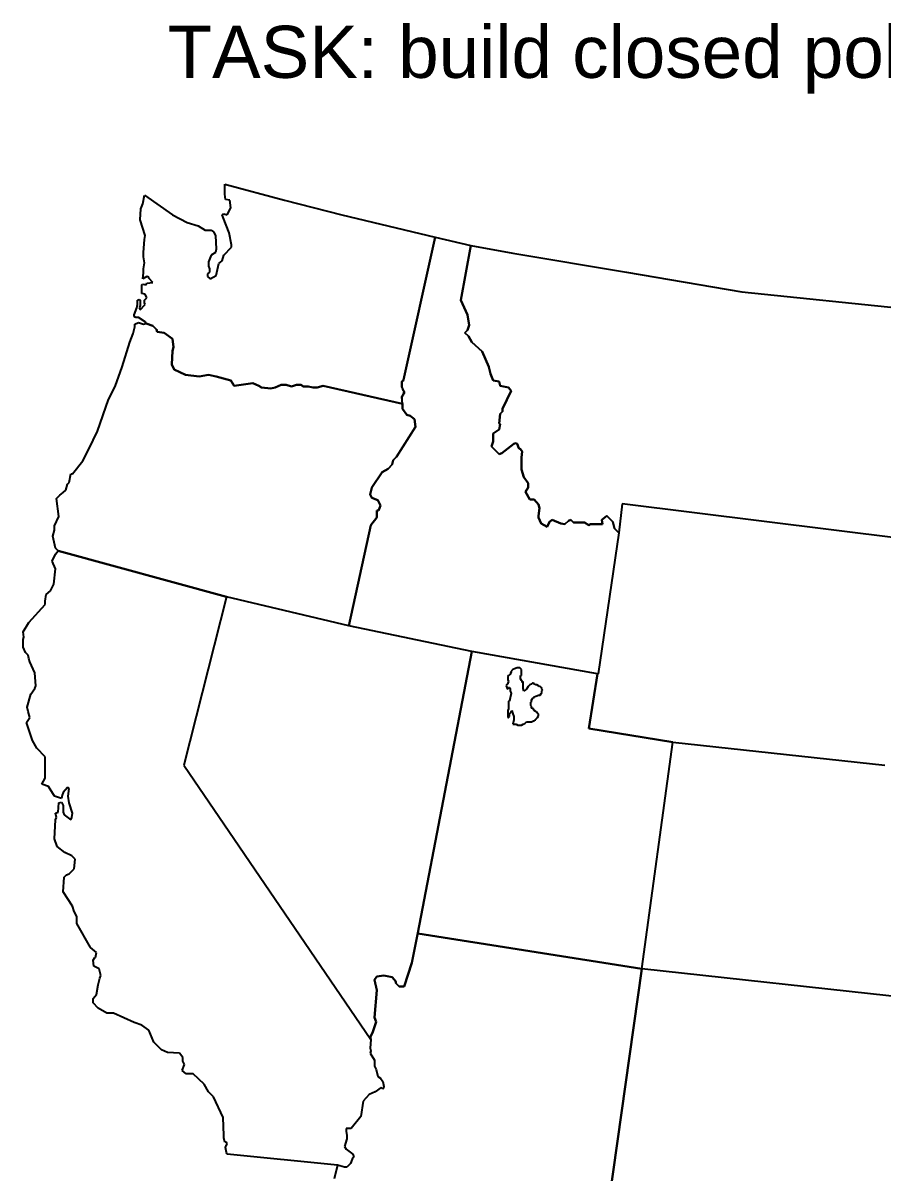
# Model space of a CAD drawing. Extents: x -21.6 to -5.8, y -9.1 to 2.6.
# Drawn here: x -21.65 to -15.87, y -5.14 to 2.58 of the extents above; entities that cross this region are included whole.
import ezdxf

# ---------------------------------------------------------------- set-up
doc = ezdxf.new("R2010")
doc.units = 0
doc.header["$MEASUREMENT"] = 0
doc.layers.get('0').update_dxf_attribs({"linetype": 'CONTINUOUS'})
doc.layers.add('BORDERS', color=18, linetype='CONTINUOUS')
doc.styles.get("Standard").update_dxf_attribs({"font": 'arial.ttf'})

msp = doc.modelspace()

# ---------------------------------------------------------------- linework, layer by layer
at = {"layer": 'BORDERS', "color": 7}
for p, q in [((-20.2916, 1.434), (-20.2916, 1.5029)), ((-20.2916, 1.5029), (-19.8897, 1.3938)), ((-20.8428, 1.3708), (-20.8313, 1.4282)), ((-20.8313, 1.4282), (-20.6419, 1.2962)), ((-20.2859, 1.3995), (-20.2916, 1.434)), ((-20.2572, 1.3938), (-20.2859, 1.3995)), ((-20.2514, 1.3421), (-20.2572, 1.3938)), ((-19.8897, 1.3938), (-19.5051, 1.2962)), ((-20.86, 1.2617), (-20.8543, 1.3364)), ((-20.8543, 1.3364), (-20.8428, 1.3708)), ((-20.2744, 1.2962), (-20.2514, 1.3421)), ((-20.8256, 1.1584), (-20.86, 1.2617)), ((-20.6419, 1.2962), (-20.5443, 1.2445)), ((-20.5443, 1.2445), (-20.4696, 1.2215)), ((-20.3089, 1.2962), (-20.2974, 1.3019)), ((-20.3031, 1.279), (-20.3089, 1.2962)), ((-20.2629, 1.1756), (-20.3031, 1.279)), ((-20.2974, 1.3019), (-20.2744, 1.2962)), ((-19.5051, 1.2962), (-18.8792, 1.1469)), ((-20.4696, 1.2215), (-20.4237, 1.1928)), ((-20.4237, 1.1928), (-20.3835, 1.1928)), ((-20.3835, 1.1928), (-20.3663, 1.1814)), ((-20.3663, 1.1814), (-20.3548, 1.1584)), ((-20.2457, 1.0952), (-20.2629, 1.1756)), ((-20.8371, 1.0436), (-20.8313, 1.1297)), ((-20.8313, 1.1297), (-20.8256, 1.1584)), ((-20.3548, 1.1584), (-20.349, 1.0665)), ((-20.2457, 1.078), (-20.2457, 1.0952)), ((-18.8792, 1.1469), (-19.0917, 0.1881)), ((-19.0917, 0.1881), (-18.8792, 1.1469)), ((-18.8792, 1.1469), (-18.6381, 1.0895)), ((-18.6381, 1.0895), (-18.707, 0.722)), ((-18.707, 0.722), (-18.6381, 1.0895)), ((-18.6381, 1.0895), (-18.3568, 1.0378)), ((-20.8371, 1.0149), (-20.8371, 1.0436)), ((-20.8313, 0.9747), (-20.8371, 1.0149)), ((-20.3835, 1.0263), (-20.4007, 0.9804)), ((-20.3548, 1.0436), (-20.3835, 1.0263)), ((-20.349, 1.0665), (-20.3548, 1.0436)), ((-20.3089, 0.9861), (-20.2974, 1.0263)), ((-20.2974, 1.0263), (-20.2457, 1.078)), ((-18.3568, 1.0378), (-17.5932, 0.9115)), ((-20.8371, 0.9345), (-20.8313, 0.9747)), ((-20.8371, 0.9058), (-20.8371, 0.9345)), ((-20.4007, 0.9804), (-20.4007, 0.9517)), ((-20.4007, 0.9517), (-20.395, 0.9345)), ((-20.395, 0.9345), (-20.395, 0.9115)), ((-20.349, 0.8885), (-20.3318, 0.9689)), ((-20.3318, 0.9689), (-20.3089, 0.9861)), ((-20.8428, 0.8656), (-20.8371, 0.9058)), ((-20.8141, 0.8828), (-20.8428, 0.8656)), ((-20.8026, 0.8771), (-20.8141, 0.8828)), ((-20.8026, 0.8713), (-20.8026, 0.8771)), ((-20.7739, 0.8426), (-20.8026, 0.8713)), ((-20.395, 0.9115), (-20.4065, 0.9)), ((-20.4065, 0.9), (-20.4065, 0.8828)), ((-20.4065, 0.8828), (-20.3892, 0.8656)), ((-20.3892, 0.8656), (-20.349, 0.8885)), ((-17.5932, 0.9115), (-16.8181, 0.7795)), ((-20.8485, 0.8254), (-20.8428, 0.8311)), ((-20.8485, 0.768), (-20.8485, 0.8254)), ((-20.8428, 0.8311), (-20.8198, 0.8254)), ((-20.8198, 0.8254), (-20.8141, 0.8369)), ((-20.8141, 0.8369), (-20.7739, 0.8426)), ((-16.8181, 0.7795), (-15.6009, 0.6531)), ((-20.8773, 0.722), (-20.8658, 0.7278)), ((-20.8773, 0.7106), (-20.8773, 0.722)), ((-20.8773, 0.6933), (-20.8773, 0.7106)), ((-20.8658, 0.7278), (-20.86, 0.722)), ((-20.86, 0.722), (-20.86, 0.6933)), ((-20.8256, 0.7622), (-20.8485, 0.768)), ((-20.8313, 0.722), (-20.8141, 0.7393)), ((-20.8313, 0.7048), (-20.8313, 0.722)), ((-20.8256, 0.6933), (-20.8313, 0.7048)), ((-20.8141, 0.7393), (-20.8256, 0.7622)), ((-18.707, 0.722), (-18.6611, 0.6244)), ((-18.6611, 0.6244), (-18.707, 0.722)), ((-20.9002, 0.6244), (-20.883, 0.6704)), ((-20.9002, 0.613), (-20.9002, 0.6244)), ((-20.883, 0.6704), (-20.8773, 0.6933)), ((-20.86, 0.6819), (-20.8658, 0.6704)), ((-20.8658, 0.6704), (-20.86, 0.6589)), ((-20.86, 0.6933), (-20.86, 0.6819)), ((-20.86, 0.6589), (-20.8256, 0.6933)), ((-18.6611, 0.6244), (-18.6496, 0.5555)), ((-18.6496, 0.5555), (-18.6611, 0.6244)), ((-20.906, 0.4981), (-20.8945, 0.5441)), ((-20.8887, 0.6072), (-20.9002, 0.613)), ((-20.8945, 0.5613), (-20.8715, 0.5728)), ((-20.8945, 0.5441), (-20.8945, 0.5613)), ((-20.8715, 0.6072), (-20.8887, 0.6072)), ((-20.8256, 0.5785), (-20.8715, 0.6072)), ((-20.8715, 0.5728), (-20.8371, 0.5613)), ((-20.8371, 0.5613), (-20.8198, 0.567)), ((-20.8198, 0.567), (-20.8256, 0.5785)), ((-20.7739, 0.5498), (-20.8198, 0.567)), ((-20.8198, 0.567), (-20.7739, 0.5498)), ((-20.7509, 0.5268), (-20.7739, 0.5498)), ((-20.7739, 0.5498), (-20.7509, 0.5268)), ((-18.6496, 0.5555), (-18.6611, 0.5211)), ((-18.6611, 0.5211), (-18.6496, 0.5555)), ((-20.9289, 0.4407), (-20.906, 0.4981)), ((-20.7452, 0.5096), (-20.7509, 0.5268)), ((-20.7509, 0.5268), (-20.7452, 0.5096)), ((-20.6993, 0.5039), (-20.7452, 0.5096)), ((-20.7452, 0.5096), (-20.6993, 0.5039)), ((-20.6419, 0.4637), (-20.6993, 0.5039)), ((-20.6993, 0.5039), (-20.6419, 0.4637)), ((-20.6361, 0.4063), (-20.6419, 0.4637)), ((-20.6419, 0.4637), (-20.6361, 0.4063)), ((-18.6611, 0.5211), (-18.6783, 0.5039)), ((-18.6783, 0.5039), (-18.6611, 0.5211)), ((-18.6783, 0.5039), (-18.6553, 0.4809)), ((-18.6553, 0.4809), (-18.6783, 0.5039)), ((-18.6553, 0.4809), (-18.6324, 0.4407)), ((-18.6324, 0.4407), (-18.6553, 0.4809)), ((-20.9806, 0.2742), (-20.9289, 0.4407)), ((-20.6419, 0.3833), (-20.6361, 0.4063)), ((-20.6361, 0.4063), (-20.6419, 0.3833)), ((-18.6324, 0.4407), (-18.5635, 0.3776)), ((-18.5635, 0.3776), (-18.6324, 0.4407)), ((-20.6476, 0.2914), (-20.6419, 0.3833)), ((-20.6419, 0.3833), (-20.6476, 0.2914)), ((-18.5635, 0.3776), (-18.5175, 0.2742)), ((-18.5175, 0.2742), (-18.5635, 0.3776)), ((-21.0265, 0.1422), (-20.9806, 0.2742)), ((-20.6304, 0.257), (-20.6476, 0.2914)), ((-20.6476, 0.2914), (-20.6304, 0.257)), ((-20.5557, 0.2225), (-20.6304, 0.257)), ((-20.6304, 0.257), (-20.5557, 0.2225)), ((-18.5175, 0.2742), (-18.5061, 0.2283)), ((-18.5061, 0.2283), (-18.5175, 0.2742)), ((-20.4639, 0.2111), (-20.5557, 0.2225)), ((-20.5557, 0.2225), (-20.4639, 0.2111)), ((-20.4007, 0.2225), (-20.4639, 0.2111)), ((-20.4639, 0.2111), (-20.4007, 0.2225)), ((-20.349, 0.2111), (-20.4007, 0.2225)), ((-20.4007, 0.2225), (-20.349, 0.2111)), ((-20.2514, 0.1824), (-20.349, 0.2111)), ((-20.349, 0.2111), (-20.2514, 0.1824)), ((-20.2285, 0.1479), (-20.2514, 0.1824)), ((-20.2514, 0.1824), (-20.2285, 0.1479)), ((-20.1022, 0.1651), (-20.2285, 0.1479)), ((-20.2285, 0.1479), (-20.1022, 0.1651)), ((-20.062, 0.1479), (-20.1022, 0.1651)), ((-20.1022, 0.1651), (-20.062, 0.1479)), ((-19.1032, 0.1766), (-19.0917, 0.1881)), ((-19.0917, 0.1824), (-19.1032, 0.1766)), ((-19.1032, 0.1766), (-19.1032, 0.1594)), ((-19.1032, 0.1422), (-19.1032, 0.1766)), ((-19.1032, 0.1594), (-19.1032, 0.1422)), ((-19.0917, 0.1881), (-19.0917, 0.1824)), ((-18.5061, 0.2283), (-18.4888, 0.1824)), ((-18.4888, 0.1824), (-18.5061, 0.2283)), ((-18.4888, 0.1824), (-18.4486, 0.1766)), ((-18.4486, 0.1766), (-18.4888, 0.1824)), ((-18.4486, 0.1766), (-18.4429, 0.1479)), ((-18.4429, 0.1479), (-18.4486, 0.1766)), ((-21.0725, 0.056), (-21.0265, 0.1422)), ((-20.0447, 0.1364), (-20.062, 0.1479)), ((-20.062, 0.1479), (-20.0447, 0.1364)), ((-19.9816, 0.1307), (-20.0447, 0.1364)), ((-20.0447, 0.1364), (-19.9816, 0.1307)), ((-19.9529, 0.1364), (-19.9816, 0.1307)), ((-19.9816, 0.1307), (-19.9529, 0.1364)), ((-19.9127, 0.1536), (-19.9529, 0.1364)), ((-19.9529, 0.1364), (-19.9127, 0.1536)), ((-19.8782, 0.1536), (-19.9127, 0.1536)), ((-19.9127, 0.1536), (-19.8782, 0.1536)), ((-19.8438, 0.1422), (-19.8782, 0.1536)), ((-19.8782, 0.1536), (-19.8438, 0.1422)), ((-19.8094, 0.1536), (-19.8438, 0.1422)), ((-19.8438, 0.1422), (-19.8094, 0.1536)), ((-19.7806, 0.1536), (-19.8094, 0.1536)), ((-19.8094, 0.1536), (-19.7806, 0.1536)), ((-19.7634, 0.1422), (-19.7806, 0.1536)), ((-19.7806, 0.1536), (-19.7634, 0.1422)), ((-19.729, 0.1422), (-19.7634, 0.1422)), ((-19.7634, 0.1422), (-19.729, 0.1422)), ((-19.7003, 0.1364), (-19.729, 0.1422)), ((-19.729, 0.1422), (-19.7003, 0.1364)), ((-19.6716, 0.1364), (-19.7003, 0.1364)), ((-19.7003, 0.1364), (-19.6716, 0.1364)), ((-19.6314, 0.1479), (-19.6716, 0.1364)), ((-19.6716, 0.1364), (-19.6314, 0.1479)), ((-19.0974, 0.0273), (-19.6314, 0.1479)), ((-19.6314, 0.1479), (-19.0974, 0.0273)), ((-19.1032, 0.1422), (-19.0974, 0.1249)), ((-19.0859, 0.1077), (-19.1032, 0.1422)), ((-19.0917, 0.0905), (-19.1032, 0.0733)), ((-19.1032, 0.0733), (-19.0917, 0.0905)), ((-19.0974, 0.1249), (-19.0859, 0.1077)), ((-19.0917, 0.0905), (-19.0859, 0.1077)), ((-19.0859, 0.0962), (-19.0917, 0.0905)), ((-19.0859, 0.1077), (-19.0859, 0.0962)), ((-18.4429, 0.1479), (-18.3855, 0.1364)), ((-18.3855, 0.1364), (-18.4429, 0.1479)), ((-18.3683, 0.1135), (-18.4257, -0.0071)), ((-18.4257, -0.0071), (-18.3683, 0.1135)), ((-18.3855, 0.1364), (-18.3683, 0.1135)), ((-18.3683, 0.1135), (-18.3855, 0.1364)), ((-21.1471, -0.1564), (-21.0725, 0.056)), ((-19.1032, 0.0733), (-19.1032, 0.0446)), ((-19.0974, 0.0273), (-19.1032, 0.0733)), ((-19.1032, 0.0446), (-19.0974, 0.0273)), ((-19.0974, 0.0273), (-19.0974, -0.0071)), ((-19.0974, -0.0071), (-19.0974, 0.0273)), ((-19.0974, -0.0071), (-19.0687, -0.0473)), ((-19.0687, -0.0473), (-19.0974, -0.0071)), ((-19.0687, -0.0473), (-19.0457, -0.053)), ((-19.0457, -0.053), (-19.0687, -0.0473)), ((-19.0457, -0.053), (-19.017, -0.076)), ((-19.017, -0.076), (-19.0457, -0.053)), ((-19.017, -0.076), (-19.0113, -0.1277)), ((-19.0113, -0.1277), (-19.017, -0.076)), ((-18.4429, -0.0416), (-18.4486, -0.1047)), ((-18.4486, -0.1047), (-18.4429, -0.0416)), ((-18.4257, -0.0243), (-18.4429, -0.0416)), ((-18.4429, -0.0416), (-18.4257, -0.0243)), ((-18.4257, -0.0071), (-18.4257, -0.0243)), ((-18.4257, -0.0243), (-18.4257, -0.0071)), ((-19.0113, -0.1277), (-19.1376, -0.3286)), ((-19.1376, -0.3286), (-19.0113, -0.1277)), ((-18.4486, -0.1449), (-18.4888, -0.1736)), ((-18.4888, -0.1736), (-18.4486, -0.1449)), ((-18.4486, -0.1047), (-18.4429, -0.1105)), ((-18.4429, -0.1105), (-18.4486, -0.1047)), ((-18.4429, -0.1105), (-18.4486, -0.1449)), ((-18.4486, -0.1449), (-18.4429, -0.1105)), ((-21.2045, -0.277), (-21.1471, -0.1564)), ((-18.4888, -0.2253), (-18.5003, -0.2597)), ((-18.5003, -0.2597), (-18.4888, -0.2253)), ((-18.4888, -0.1736), (-18.4888, -0.2081)), ((-18.4888, -0.2081), (-18.4888, -0.1736)), ((-18.4888, -0.2081), (-18.4888, -0.2253)), ((-18.4888, -0.2253), (-18.4888, -0.2081)), ((-21.2447, -0.3573), (-21.2045, -0.277)), ((-18.5003, -0.2597), (-18.4486, -0.3114)), ((-18.4486, -0.3114), (-18.5003, -0.2597)), ((-18.4486, -0.3114), (-18.4314, -0.3057)), ((-18.4314, -0.3057), (-18.4486, -0.3114)), ((-18.4314, -0.3057), (-18.351, -0.2425)), ((-18.351, -0.2425), (-18.4314, -0.3057)), ((-18.351, -0.2425), (-18.3396, -0.2368)), ((-18.3396, -0.2368), (-18.351, -0.2425)), ((-18.3396, -0.2368), (-18.3281, -0.2425)), ((-18.3281, -0.2425), (-18.3396, -0.2368)), ((-18.3281, -0.2425), (-18.3166, -0.2712)), ((-18.3166, -0.2712), (-18.3281, -0.2425)), ((-18.3166, -0.2712), (-18.3051, -0.277)), ((-18.3051, -0.277), (-18.3166, -0.2712)), ((-18.3051, -0.277), (-18.2936, -0.2942)), ((-18.2936, -0.2942), (-18.3051, -0.277)), ((-18.2936, -0.2942), (-18.2994, -0.3344)), ((-18.2994, -0.3344), (-18.2936, -0.2942)), ((-21.3136, -0.4435), (-21.2447, -0.3573)), ((-19.1663, -0.3803), (-19.195, -0.409)), ((-19.195, -0.409), (-19.1663, -0.3803)), ((-19.1606, -0.3516), (-19.1663, -0.3803)), ((-19.1663, -0.3803), (-19.1606, -0.3516)), ((-19.1376, -0.3286), (-19.1606, -0.3516)), ((-19.1606, -0.3516), (-19.1376, -0.3286)), ((-18.2994, -0.3344), (-18.2994, -0.4148)), ((-18.2994, -0.4148), (-18.2994, -0.3344)), ((-21.3366, -0.5009), (-21.3251, -0.4435)), ((-21.3251, -0.4435), (-21.3136, -0.4435)), ((-19.2352, -0.432), (-19.3041, -0.5353)), ((-19.3041, -0.5353), (-19.2352, -0.432)), ((-19.195, -0.409), (-19.2352, -0.432)), ((-19.2352, -0.432), (-19.195, -0.409)), ((-18.2994, -0.4148), (-18.2821, -0.4664)), ((-18.2821, -0.4664), (-18.2994, -0.4148)), ((-21.3595, -0.5525), (-21.348, -0.5124)), ((-21.348, -0.5124), (-21.3366, -0.5009)), ((-19.3041, -0.5353), (-19.3156, -0.5813)), ((-19.3156, -0.5813), (-19.3041, -0.5353)), ((-18.2821, -0.4664), (-18.2534, -0.5066)), ((-18.2534, -0.5066), (-18.2821, -0.4664)), ((-18.2534, -0.5353), (-18.2707, -0.564)), ((-18.2707, -0.564), (-18.2534, -0.5353)), ((-18.2534, -0.5066), (-18.2534, -0.5353)), ((-18.2534, -0.5353), (-18.2534, -0.5066)), ((-21.4227, -0.61), (-21.3997, -0.587)), ((-21.4055, -0.7305), (-21.4227, -0.61)), ((-21.3997, -0.587), (-21.3768, -0.5698)), ((-21.3768, -0.5698), (-21.3595, -0.5525)), ((-19.3156, -0.5813), (-19.3041, -0.6042)), ((-19.3041, -0.6042), (-19.3156, -0.5813)), ((-19.3041, -0.6042), (-19.2639, -0.6214)), ((-19.2639, -0.6214), (-19.3041, -0.6042)), ((-18.2707, -0.564), (-18.2419, -0.6157)), ((-18.2419, -0.6157), (-18.2707, -0.564)), ((-18.2419, -0.6157), (-18.2132, -0.6157)), ((-18.2132, -0.6157), (-18.2419, -0.6157)), ((-18.2132, -0.6157), (-18.1845, -0.6501)), ((-18.1845, -0.6501), (-18.2132, -0.6157)), ((-19.2582, -0.6903), (-19.2697, -0.6903)), ((-19.2697, -0.6903), (-19.2697, -0.7363)), ((-19.2697, -0.7363), (-19.2697, -0.6903)), ((-19.2697, -0.6903), (-19.2582, -0.6903)), ((-19.2639, -0.6214), (-19.2467, -0.6559)), ((-19.2467, -0.6559), (-19.2639, -0.6214)), ((-19.2524, -0.6731), (-19.2582, -0.6903)), ((-19.2582, -0.6903), (-19.2524, -0.6731)), ((-19.2467, -0.6559), (-19.2524, -0.6731)), ((-19.2524, -0.6731), (-19.2467, -0.6559)), ((-18.1845, -0.6501), (-18.1788, -0.6731)), ((-18.1788, -0.6731), (-18.1845, -0.6501)), ((-18.1788, -0.6731), (-18.1845, -0.7248)), ((-18.1845, -0.7248), (-18.1788, -0.6731)), ((-17.6219, -0.6444), (-17.6448, -0.8396)), ((-17.6219, -0.6444), (-17.6448, -0.8396)), ((-15.733, -0.8798), (-17.6219, -0.6444)), ((-15.733, -0.8798), (-17.6219, -0.6444)), ((-21.4342, -0.7937), (-21.4055, -0.7305)), ((-19.2697, -0.7363), (-19.3099, -0.7879)), ((-19.3099, -0.7879), (-19.2697, -0.7363)), ((-18.1845, -0.7248), (-18.1845, -0.7363)), ((-18.1845, -0.7363), (-18.1845, -0.7248)), ((-18.1845, -0.7363), (-18.1673, -0.7765)), ((-18.1673, -0.7765), (-18.1845, -0.7363)), ((-18.1271, -0.7994), (-18.1099, -0.765)), ((-18.1099, -0.765), (-18.1271, -0.7994)), ((-18.1099, -0.765), (-18.0927, -0.7535)), ((-18.0927, -0.7535), (-18.1099, -0.765)), ((-18.0927, -0.7535), (-18.0353, -0.7765)), ((-18.0353, -0.7765), (-18.0927, -0.7535)), ((-18.0066, -0.7822), (-17.9836, -0.7592)), ((-17.9836, -0.7592), (-18.0066, -0.7822)), ((-17.9836, -0.7592), (-17.9664, -0.7535)), ((-17.9664, -0.7535), (-17.9836, -0.7592)), ((-17.9664, -0.7535), (-17.9491, -0.7707)), ((-17.9491, -0.7707), (-17.9664, -0.7535)), ((-17.9491, -0.7707), (-17.8745, -0.7707)), ((-17.8745, -0.7707), (-17.9491, -0.7707)), ((-17.8745, -0.7707), (-17.8458, -0.7879)), ((-17.8458, -0.7879), (-17.8745, -0.7707)), ((-17.7597, -0.7535), (-17.7252, -0.7248)), ((-17.7252, -0.7248), (-17.7597, -0.7535)), ((-17.7539, -0.7822), (-17.7597, -0.7535)), ((-17.7597, -0.7535), (-17.7539, -0.7822)), ((-17.7252, -0.7248), (-17.685, -0.765)), ((-17.685, -0.765), (-17.7252, -0.7248)), ((-17.685, -0.765), (-17.6736, -0.8109)), ((-17.6736, -0.8109), (-17.685, -0.765)), ((-21.4457, -0.8626), (-21.4342, -0.8224)), ((-21.4342, -0.8224), (-21.4342, -0.7937)), ((-19.3099, -0.7879), (-19.4591, -1.4654)), ((-19.4591, -1.4654), (-19.3099, -0.7879)), ((-18.1673, -0.7765), (-18.1271, -0.7994)), ((-18.1271, -0.7994), (-18.1673, -0.7765)), ((-18.0353, -0.7765), (-18.0066, -0.7822)), ((-18.0066, -0.7822), (-18.0353, -0.7765)), ((-17.8458, -0.7879), (-17.8343, -0.7822)), ((-17.8343, -0.7822), (-17.8458, -0.7879)), ((-17.8343, -0.7822), (-17.7539, -0.7822)), ((-17.7539, -0.7822), (-17.8343, -0.7822)), ((-17.6448, -0.8396), (-17.7826, -1.7869)), ((-17.6448, -0.8396), (-17.7826, -1.7869)), ((-17.6736, -0.8109), (-17.6448, -0.8396)), ((-17.6448, -0.8396), (-17.6736, -0.8109)), ((-21.4284, -0.943), (-21.4457, -0.8626)), ((-21.4514, -1.0291), (-21.4284, -0.9832)), ((-21.4112, -0.9602), (-21.4284, -0.943)), ((-21.4284, -0.9832), (-21.4112, -0.9602)), ((-20.2801, -1.2702), (-21.4112, -0.9602)), ((-21.4112, -0.9602), (-20.2801, -1.2702)), ((-21.4284, -1.0808), (-21.4514, -1.0291)), ((-21.4399, -1.1841), (-21.4284, -1.0808)), ((-21.4916, -1.253), (-21.4629, -1.23)), ((-21.4629, -1.23), (-21.4399, -1.1841)), ((-21.4973, -1.2989), (-21.4916, -1.253)), ((-21.4973, -1.3219), (-21.4973, -1.2989)), ((-20.2801, -1.2702), (-20.5672, -2.4013)), ((-20.2801, -1.2702), (-20.5672, -2.4013)), ((-19.4591, -1.4654), (-20.2801, -1.2702)), ((-19.4591, -1.4654), (-20.2801, -1.2702)), ((-21.6064, -1.4425), (-21.4973, -1.3219)), ((-21.6466, -1.5056), (-21.6064, -1.4425)), ((-18.6324, -1.6377), (-19.4591, -1.4654)), ((-18.6324, -1.6377), (-19.4591, -1.4654)), ((-21.6409, -1.5401), (-21.6466, -1.5056)), ((-21.6466, -1.5573), (-21.6409, -1.5401)), ((-21.6466, -1.609), (-21.6466, -1.5573)), ((-21.6294, -1.6434), (-21.6466, -1.609)), ((-21.6122, -1.6606), (-21.6294, -1.6434)), ((-21.6064, -1.6836), (-21.6122, -1.6606)), ((-21.6007, -1.7066), (-21.6064, -1.6836)), ((-18.9941, -3.5266), (-18.6324, -1.6377)), ((-18.6324, -1.6377), (-18.9941, -3.5266)), ((-17.7884, -1.7869), (-18.6324, -1.6377)), ((-17.7884, -1.7869), (-18.6324, -1.6377)), ((-21.5662, -1.7812), (-21.6007, -1.7066)), ((-18.3683, -1.7755), (-18.374, -1.7869)), ((-18.3625, -1.764), (-18.3683, -1.7697)), ((-18.3683, -1.7697), (-18.3683, -1.7755)), ((-18.3568, -1.7582), (-18.3625, -1.764)), ((-18.3453, -1.7525), (-18.3568, -1.7582)), ((-18.3281, -1.7468), (-18.3453, -1.7525)), ((-18.3108, -1.7468), (-18.3281, -1.7468)), ((-18.2994, -1.7582), (-18.3108, -1.7468)), ((-18.2994, -1.764), (-18.2994, -1.7582)), ((-18.2994, -1.7755), (-18.2994, -1.764)), ((-18.2994, -1.7869), (-18.2994, -1.7755)), ((-21.5605, -1.8673), (-21.5662, -1.7812)), ((-18.3855, -1.7984), (-18.3912, -1.8042)), ((-18.3912, -1.8042), (-18.3912, -1.8157)), ((-18.3912, -1.8157), (-18.3912, -1.8271)), ((-18.3912, -1.8271), (-18.3855, -1.8386)), ((-18.3855, -1.8386), (-18.3912, -1.8501)), ((-18.3912, -1.8501), (-18.3912, -1.8558)), ((-18.3797, -1.7927), (-18.3855, -1.7984)), ((-18.374, -1.7927), (-18.3797, -1.7927)), ((-18.374, -1.7869), (-18.374, -1.7927)), ((-18.3051, -1.8042), (-18.3051, -1.7984)), ((-18.3051, -1.7984), (-18.2994, -1.7984)), ((-18.3051, -1.8099), (-18.3051, -1.8042)), ((-18.3051, -1.8214), (-18.3051, -1.8099)), ((-18.2994, -1.8329), (-18.3051, -1.8214)), ((-18.2994, -1.7984), (-18.2994, -1.7869)), ((-18.2936, -1.8386), (-18.2994, -1.8329)), ((-18.2879, -1.8386), (-18.2936, -1.8444)), ((-18.2936, -1.8444), (-18.2936, -1.8386)), ((-18.2879, -1.8444), (-18.2879, -1.8386)), ((-18.2879, -1.8558), (-18.2879, -1.8444)), ((-18.2247, -1.8501), (-18.2305, -1.8558)), ((-18.219, -1.8501), (-18.2247, -1.8501)), ((-18.2132, -1.8558), (-18.219, -1.8501)), ((-17.7884, -1.7869), (-17.8458, -2.1544)), ((-17.8458, -2.1544), (-17.7884, -1.7869)), ((-17.7826, -1.7869), (-17.7884, -1.7869)), ((-17.7826, -1.7869), (-17.7884, -1.7869)), ((-21.6179, -2.0109), (-21.5949, -1.9247)), ((-21.5949, -1.9247), (-21.5662, -1.8846)), ((-21.5662, -1.8846), (-21.5605, -1.8673)), ((-18.397, -1.8616), (-18.4027, -1.8673)), ((-18.4027, -1.8673), (-18.397, -1.8788)), ((-18.3912, -1.8558), (-18.397, -1.8558)), ((-18.397, -1.8558), (-18.397, -1.8616)), ((-18.397, -1.8788), (-18.397, -1.8846)), ((-18.397, -1.8846), (-18.3912, -1.8903)), ((-18.3912, -1.8903), (-18.3855, -1.8788)), ((-18.3855, -1.8788), (-18.3797, -1.8788)), ((-18.3797, -1.8788), (-18.374, -1.8846)), ((-18.374, -1.8846), (-18.374, -1.8903)), ((-18.374, -1.8903), (-18.374, -1.9018)), ((-18.374, -1.9018), (-18.3683, -1.919)), ((-18.3683, -1.919), (-18.374, -1.9477)), ((-18.2879, -1.8731), (-18.2879, -1.8558)), ((-18.2879, -1.8846), (-18.2879, -1.8731)), ((-18.2821, -1.9018), (-18.2879, -1.8846)), ((-18.2764, -1.9018), (-18.2821, -1.9018)), ((-18.2649, -1.8903), (-18.2764, -1.9018)), ((-18.2534, -1.8731), (-18.2649, -1.8903)), ((-18.2419, -1.8616), (-18.2534, -1.8731)), ((-18.2305, -1.8558), (-18.2419, -1.8616)), ((-18.2018, -1.8616), (-18.2132, -1.8558)), ((-18.196, -1.8616), (-18.2018, -1.8616)), ((-18.2018, -1.9362), (-18.1845, -1.9305)), ((-18.1845, -1.8673), (-18.196, -1.8616)), ((-18.1788, -1.8731), (-18.1845, -1.8673)), ((-18.1845, -1.9305), (-18.1731, -1.9305)), ((-18.1731, -1.8731), (-18.1788, -1.8731)), ((-18.1673, -1.8788), (-18.1731, -1.8731)), ((-18.1731, -1.9305), (-18.1673, -1.919)), ((-18.1616, -1.8846), (-18.1673, -1.8788)), ((-18.1673, -1.919), (-18.1616, -1.9133)), ((-18.1616, -1.8903), (-18.1616, -1.8846)), ((-18.1558, -1.896), (-18.1616, -1.8903)), ((-18.1616, -1.9018), (-18.1558, -1.896)), ((-18.1616, -1.9133), (-18.1616, -1.9018)), ((-18.3797, -1.9707), (-18.3855, -1.9707)), ((-18.3855, -1.9707), (-18.3855, -1.9764)), ((-18.3855, -1.9764), (-18.3855, -1.9879)), ((-18.3855, -1.9879), (-18.3855, -1.9994)), ((-18.3855, -1.9994), (-18.3855, -2.0109)), ((-18.374, -1.9477), (-18.3797, -1.9707)), ((-18.3797, -1.9649), (-18.374, -1.9592)), ((-18.374, -1.9592), (-18.3797, -1.9649)), ((-18.3797, -1.9707), (-18.3797, -1.9649)), ((-18.3797, -1.9649), (-18.3797, -1.9707)), ((-18.2362, -1.9879), (-18.2362, -1.9764)), ((-18.2362, -1.9764), (-18.2305, -1.9764)), ((-18.2362, -1.9994), (-18.2362, -1.9879)), ((-18.2305, -2.0051), (-18.2362, -1.9994)), ((-18.2305, -1.9649), (-18.2247, -1.9534)), ((-18.2305, -1.9764), (-18.2305, -1.9649)), ((-18.2305, -2.0166), (-18.2305, -2.0051)), ((-18.2247, -1.9534), (-18.219, -1.9477)), ((-18.219, -1.9477), (-18.2132, -1.942)), ((-18.2132, -1.942), (-18.2018, -1.9362)), ((-21.6236, -2.1142), (-21.6007, -2.0798)), ((-21.6122, -2.0396), (-21.6179, -2.0109)), ((-21.6007, -2.0798), (-21.6122, -2.0396)), ((-18.3855, -2.0223), (-18.3912, -2.0338)), ((-18.3912, -2.0338), (-18.3912, -2.0511)), ((-18.3912, -2.0511), (-18.3912, -2.0625)), ((-18.3912, -2.0625), (-18.3912, -2.0798)), ((-18.3912, -2.0798), (-18.3855, -2.0798)), ((-18.3855, -2.0109), (-18.3855, -2.0223)), ((-18.3855, -2.0798), (-18.3797, -2.074)), ((-18.3797, -2.0568), (-18.3797, -2.0511)), ((-18.3797, -2.0511), (-18.374, -2.0511)), ((-18.3797, -2.0625), (-18.3797, -2.0568)), ((-18.3797, -2.0683), (-18.3797, -2.0625)), ((-18.3797, -2.074), (-18.3797, -2.0683)), ((-18.374, -2.0511), (-18.3683, -2.0453)), ((-18.3683, -2.0396), (-18.3625, -2.0338)), ((-18.3683, -2.0453), (-18.3683, -2.0396)), ((-18.3625, -2.0338), (-18.3568, -2.0568)), ((-18.3568, -2.0568), (-18.351, -2.074)), ((-18.351, -2.074), (-18.351, -2.097)), ((-18.219, -2.0223), (-18.2305, -2.0166)), ((-18.2132, -2.0338), (-18.219, -2.0223)), ((-18.2018, -2.0396), (-18.2132, -2.0338)), ((-18.196, -2.0453), (-18.2018, -2.0396)), ((-18.2018, -2.0912), (-18.196, -2.0855)), ((-18.1903, -2.0511), (-18.196, -2.0453)), ((-18.196, -2.0855), (-18.1903, -2.0798)), ((-18.1845, -2.0568), (-18.1903, -2.0511)), ((-18.1903, -2.0798), (-18.1845, -2.0683)), ((-18.1845, -2.0683), (-18.1845, -2.0568)), ((-21.5834, -2.2348), (-21.6236, -2.1142)), ((-18.351, -2.097), (-18.3568, -2.1257)), ((-18.3568, -2.1257), (-18.351, -2.1257)), ((-18.351, -2.1257), (-18.3396, -2.1257)), ((-18.3396, -2.1257), (-18.3338, -2.1257)), ((-18.3338, -2.1257), (-18.3223, -2.1314)), ((-18.3223, -2.1314), (-18.3108, -2.1314)), ((-18.3108, -2.1314), (-18.2994, -2.1314)), ((-18.2994, -2.1314), (-18.2879, -2.1257)), ((-18.2879, -2.1257), (-18.2764, -2.1199)), ((-18.2764, -2.1199), (-18.2649, -2.1085)), ((-18.2649, -2.1085), (-18.2477, -2.1085)), ((-18.2477, -2.1085), (-18.2305, -2.1085)), ((-18.2305, -2.1085), (-18.219, -2.1027)), ((-18.219, -2.1027), (-18.2132, -2.1027)), ((-18.2132, -2.1027), (-18.2075, -2.097)), ((-18.2075, -2.097), (-18.2018, -2.097)), ((-18.2018, -2.097), (-18.2018, -2.0912)), ((-17.8458, -2.1544), (-17.2831, -2.2463)), ((-17.2831, -2.2463), (-17.8458, -2.1544)), ((-21.5547, -2.2864), (-21.5834, -2.2348)), ((-21.4973, -2.3439), (-21.5547, -2.2864)), ((-17.4898, -3.7677), (-17.2831, -2.2463)), ((-17.4898, -3.7677), (-17.2831, -2.2463)), ((-17.2831, -2.2463), (-15.8593, -2.4013)), ((-17.2831, -2.2463), (-15.8593, -2.4013)), ((-21.4973, -2.4874), (-21.4973, -2.3439)), ((-20.5672, -2.4013), (-19.3099, -4.2443)), ((-20.5672, -2.4013), (-19.3099, -4.2443)), ((-21.5203, -2.5276), (-21.4973, -2.4874)), ((-21.4744, -2.5448), (-21.5203, -2.5276)), ((-21.4342, -2.608), (-21.4744, -2.5448)), ((-21.3882, -2.6252), (-21.4342, -2.608)), ((-21.3825, -2.6022), (-21.3882, -2.6252)), ((-21.3768, -2.585), (-21.3825, -2.6022)), ((-21.348, -2.5506), (-21.3768, -2.585)), ((-21.3366, -2.5563), (-21.348, -2.5506)), ((-21.3423, -2.608), (-21.3366, -2.5563)), ((-21.3366, -2.6539), (-21.3423, -2.608)), ((-21.4112, -2.7171), (-21.4055, -2.6539)), ((-21.4055, -2.6539), (-21.3882, -2.6482)), ((-21.3882, -2.6482), (-21.3768, -2.6711)), ((-21.3768, -2.6711), (-21.3768, -2.7171)), ((-21.3136, -2.7228), (-21.3366, -2.6539)), ((-21.4342, -2.895), (-21.4284, -2.7687)), ((-21.4284, -2.7228), (-21.4112, -2.7171)), ((-21.4227, -2.7515), (-21.4284, -2.7228)), ((-21.4284, -2.7687), (-21.4227, -2.7515)), ((-21.3768, -2.7171), (-21.371, -2.7343)), ((-21.371, -2.7343), (-21.3251, -2.7687)), ((-21.3251, -2.7687), (-21.3193, -2.7515)), ((-21.3193, -2.7515), (-21.3136, -2.7228)), ((-21.4169, -2.9467), (-21.4342, -2.895)), ((-21.3653, -2.9869), (-21.4169, -2.9467)), ((-21.3193, -3.0099), (-21.3653, -2.9869)), ((-21.2964, -3.0328), (-21.3193, -3.0099)), ((-21.3021, -3.096), (-21.2964, -3.0328)), ((-21.3768, -3.251), (-21.371, -3.1534)), ((-21.371, -3.1534), (-21.3538, -3.1362)), ((-21.3538, -3.1362), (-21.3366, -3.1304)), ((-21.3366, -3.1304), (-21.3021, -3.096)), ((-21.3136, -3.3486), (-21.3768, -3.251)), ((-21.3021, -3.3831), (-21.3136, -3.3486)), ((-21.2849, -3.4175), (-21.3021, -3.3831)), ((-21.2849, -3.4634), (-21.2849, -3.4175)), ((-21.193, -3.6242), (-21.2849, -3.4634)), ((-19.0343, -3.7275), (-18.9941, -3.5266)), ((-18.9941, -3.5266), (-19.0343, -3.7275)), ((-18.9941, -3.5323), (-18.9941, -3.5266)), ((-18.9941, -3.5266), (-18.9941, -3.5323)), ((-17.4898, -3.7677), (-18.9941, -3.5323)), ((-18.9941, -3.5323), (-17.4898, -3.7677)), ((-21.1528, -3.6586), (-21.193, -3.6242)), ((-21.1758, -3.7103), (-21.1643, -3.6931)), ((-21.1643, -3.6931), (-21.1586, -3.6931)), ((-21.1586, -3.6931), (-21.1528, -3.6586)), ((-21.1701, -3.7505), (-21.1758, -3.7103)), ((-21.1356, -3.7677), (-21.1701, -3.7505)), ((-21.1241, -3.8137), (-21.1356, -3.7677)), ((-19.0859, -3.8883), (-19.0343, -3.7275)), ((-19.0343, -3.7275), (-19.0859, -3.8883)), ((-17.7941, -5.9265), (-17.4898, -3.7677)), ((-17.4898, -3.7677), (-17.7941, -5.9265)), ((-15.6698, -3.9687), (-17.4898, -3.7677)), ((-15.6698, -3.9687), (-17.4898, -3.7677)), ((-21.1414, -3.8768), (-21.1299, -3.8309)), ((-21.1299, -3.8309), (-21.1241, -3.8137)), ((-19.2869, -3.8424), (-19.2697, -3.8194)), ((-19.2697, -3.8194), (-19.2869, -3.8424)), ((-19.2697, -3.9113), (-19.2869, -3.8424)), ((-19.2869, -3.8424), (-19.2697, -3.9113)), ((-19.2697, -3.8194), (-19.2237, -3.8137)), ((-19.2237, -3.8137), (-19.2697, -3.8194)), ((-19.2237, -3.8137), (-19.1663, -3.8251)), ((-19.1663, -3.8251), (-19.2237, -3.8137)), ((-19.1663, -3.8251), (-19.1433, -3.8539)), ((-19.1433, -3.8539), (-19.1663, -3.8251)), ((-19.1433, -3.8539), (-19.1433, -3.8653)), ((-19.1433, -3.8653), (-19.1433, -3.8539)), ((-21.1528, -3.94), (-21.1414, -3.8768)), ((-19.2869, -4.095), (-19.2697, -3.9113)), ((-19.2697, -3.9113), (-19.2869, -4.095)), ((-19.1433, -3.8653), (-19.1204, -3.8883)), ((-19.1204, -3.8883), (-19.1433, -3.8653)), ((-19.1204, -3.8883), (-19.0859, -3.8883)), ((-19.0859, -3.8883), (-19.1204, -3.8883)), ((-21.1758, -3.9687), (-21.1528, -3.94)), ((-21.1758, -3.9974), (-21.1758, -3.9687)), ((-21.1414, -4.0318), (-21.1758, -3.9974)), ((-21.0839, -4.0663), (-21.1414, -4.0318)), ((-21.038, -4.0663), (-21.0839, -4.0663)), ((-20.9002, -4.1294), (-21.038, -4.0663)), ((-20.8485, -4.1467), (-20.9002, -4.1294)), ((-20.8026, -4.1811), (-20.8485, -4.1467)), ((-19.2984, -4.1983), (-19.2754, -4.1237)), ((-19.2754, -4.1237), (-19.2984, -4.1983)), ((-19.2754, -4.1237), (-19.2869, -4.095)), ((-19.2869, -4.095), (-19.2754, -4.1237)), ((-20.7682, -4.2615), (-20.8026, -4.1811)), ((-19.3156, -4.227), (-19.2984, -4.1983)), ((-19.2984, -4.1983), (-19.3156, -4.227)), ((-19.3099, -4.2443), (-19.3156, -4.227)), ((-19.3156, -4.227), (-19.3099, -4.2443)), ((-19.3099, -4.2443), (-19.3156, -4.3017)), ((-19.3099, -4.2443), (-19.3156, -4.3017)), ((-20.7165, -4.3132), (-20.7682, -4.2615)), ((-20.6763, -4.3304), (-20.7165, -4.3132)), ((-19.3156, -4.3017), (-19.3099, -4.3189)), ((-19.3156, -4.3017), (-19.3099, -4.3189)), ((-19.3099, -4.3189), (-19.3156, -4.3361)), ((-19.3099, -4.3189), (-19.3156, -4.3361)), ((-20.5959, -4.3361), (-20.6763, -4.3304)), ((-20.573, -4.3648), (-20.5959, -4.3361)), ((-20.573, -4.3878), (-20.573, -4.3648)), ((-20.5615, -4.4108), (-20.573, -4.3878)), ((-19.3156, -4.3361), (-19.2869, -4.3821)), ((-19.3156, -4.3361), (-19.2869, -4.3821)), ((-19.2869, -4.3821), (-19.2869, -4.4223)), ((-19.2869, -4.3821), (-19.2869, -4.4223)), ((-20.5787, -4.451), (-20.5615, -4.4108)), ((-20.55, -4.4739), (-20.5787, -4.451)), ((-20.5041, -4.4739), (-20.55, -4.4739)), ((-20.4294, -4.5428), (-20.5041, -4.4739)), ((-19.2869, -4.4223), (-19.2754, -4.4452)), ((-19.2869, -4.4223), (-19.2754, -4.4452)), ((-19.2754, -4.4452), (-19.2639, -4.4911)), ((-19.2754, -4.4452), (-19.2639, -4.4911)), ((-20.4007, -4.5945), (-20.4294, -4.5428)), ((-19.2639, -4.4911), (-19.2467, -4.5026)), ((-19.2639, -4.4911), (-19.2467, -4.5026)), ((-19.2467, -4.5026), (-19.2295, -4.5256)), ((-19.2467, -4.5026), (-19.2295, -4.5256)), ((-19.2295, -4.5256), (-19.2237, -4.56)), ((-19.2295, -4.5256), (-19.2237, -4.56)), ((-20.3663, -4.6289), (-20.4007, -4.5945)), ((-20.3031, -4.7667), (-20.3663, -4.6289)), ((-19.3213, -4.6117), (-19.3615, -4.6576)), ((-19.3213, -4.6117), (-19.3615, -4.6576)), ((-19.2811, -4.5945), (-19.3213, -4.6117)), ((-19.2811, -4.5945), (-19.3213, -4.6117)), ((-19.241, -4.5658), (-19.2811, -4.5945)), ((-19.241, -4.5658), (-19.2811, -4.5945)), ((-19.2295, -4.5773), (-19.241, -4.5658)), ((-19.2295, -4.5773), (-19.241, -4.5658)), ((-19.2237, -4.56), (-19.2295, -4.5773)), ((-19.2237, -4.56), (-19.2295, -4.5773)), ((-19.3615, -4.6576), (-19.3787, -4.761)), ((-19.3615, -4.6576), (-19.3787, -4.761)), ((-20.2974, -4.8873), (-20.3031, -4.7667)), ((-19.3787, -4.761), (-19.4419, -4.8414)), ((-19.3787, -4.761), (-19.4419, -4.8414)), ((-19.4419, -4.8414), (-19.4764, -4.8414)), ((-19.4764, -4.8414), (-19.4764, -4.8586)), ((-19.4419, -4.8414), (-19.4764, -4.8414)), ((-19.4764, -4.8414), (-19.4764, -4.8586)), ((-19.4764, -4.8586), (-19.4706, -4.8873)), ((-19.4764, -4.8586), (-19.4706, -4.8873)), ((-20.2974, -4.9045), (-20.2974, -4.8873)), ((-20.2916, -4.9332), (-20.2974, -4.9045)), ((-20.2801, -4.9332), (-20.2916, -4.9332)), ((-20.2744, -4.9447), (-20.2801, -4.9332)), ((-19.4706, -4.9103), (-19.4878, -4.9619)), ((-19.4706, -4.9103), (-19.4878, -4.9619)), ((-19.4706, -4.8873), (-19.4706, -4.9103)), ((-19.4706, -4.8873), (-19.4706, -4.9103)), ((-20.2859, -4.9677), (-20.2801, -4.9505)), ((-20.2801, -5.0021), (-20.2859, -4.9677)), ((-20.2801, -4.9505), (-20.2744, -4.9447)), ((-20.2744, -5.0136), (-20.2801, -5.0021)), ((-19.5338, -5.0883), (-20.2744, -5.0136)), ((-19.4878, -4.9619), (-19.4764, -4.9792)), ((-19.4878, -4.9619), (-19.4764, -4.9792)), ((-19.4764, -4.9792), (-19.4304, -5.0136)), ((-19.4764, -4.9792), (-19.4304, -5.0136)), ((-19.4304, -5.0136), (-19.4247, -5.0308)), ((-19.4304, -5.0136), (-19.4247, -5.0308)), ((-19.5338, -5.0883), (-19.5567, -5.1801)), ((-19.4878, -5.0997), (-19.5338, -5.0883)), ((-19.4878, -5.0997), (-19.5338, -5.0883)), ((-19.4476, -5.0768), (-19.4706, -5.0997)), ((-19.4476, -5.0768), (-19.4706, -5.0997)), ((-19.4362, -5.0481), (-19.4476, -5.0768)), ((-19.4362, -5.0481), (-19.4476, -5.0768)), ((-19.4247, -5.0308), (-19.4362, -5.0481)), ((-19.4247, -5.0308), (-19.4362, -5.0481)), ((-19.4706, -5.0997), (-19.4878, -5.0997)), ((-19.4706, -5.0997), (-19.4878, -5.0997))]:
    msp.add_line(p, q, dxfattribs=at)

# ---------------------------------------------------------------- texts
msp.add_text('TASK: build closed polylines from coincident LINE entities', height=0.35).set_placement((-20.6752, 2.216))

doc.saveas('drawing.dxf')
